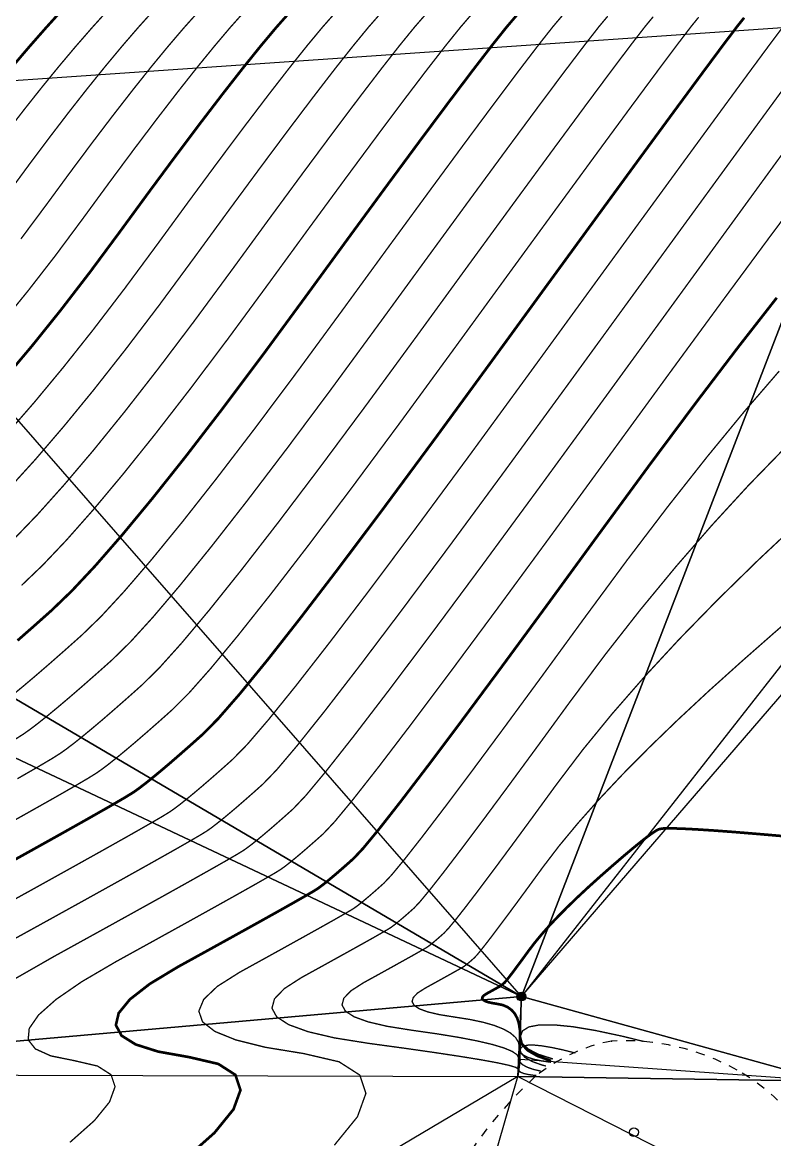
# Model space of a CAD drawing. Extents: x 1060 to 1934, y 610 to 1562.
# Drawn here: x 1234.7 to 1276.8, y 727.5 to 790.2 of the extents above; entities that cross this region are included whole.
import ezdxf

# ---------------------------------------------------------------- set-up
doc = ezdxf.new("R2010")
doc.units = 0
doc.header["$LTSCALE"] = 0.5
doc.header["$PDSIZE"] = 0.2
doc.linetypes.add('X6', pattern=[2, 1, -1])
doc.layers.get('0').update_dxf_attribs({"linetype": 'CONTINUOUS'})
for name, color, linetype in [('COMPONENT', 4, 'CONTINUOUS'), ('DGX', 2, 'CONTINUOUS'), ('DLSS', 4, 'CONTINUOUS'), ('SJW', 1, 'CONTINUOUS'), ('ZBTZ', 3, 'CONTINUOUS'), ('ZDH', 1, 'CONTINUOUS')]:
    doc.layers.add(name, color=color, linetype=linetype)

# ---------------------------------------------------------------- blocks, each defined once
blk = doc.blocks.new('*U25')
at = {"linetype": 'Continuous'}
for points in [[(-0.5, 0.06), (-0.49, -0.11), (-0.49, 0.11)], [(-0.5, 0), (-0.5, -0.06), (-0.5, 0.06)], [(-0.49, -0.11), (-0.5, 0.06), (-0.5, -0.06)], [(-0.49, 0.11), (-0.47, -0.17), (-0.47, 0.17)], [(-0.47, -0.17), (-0.49, 0.11), (-0.49, -0.11)], [(-0.47, 0.17), (-0.45, -0.22), (-0.45, 0.22)], [(-0.45, -0.22), (-0.47, 0.17), (-0.47, -0.17)], [(-0.45, 0.22), (-0.42, -0.27), (-0.42, 0.27)], [(-0.42, -0.27), (-0.45, 0.22), (-0.45, -0.22)], [(-0.42, 0.27), (-0.39, -0.31), (-0.39, 0.31)], [(-0.39, -0.31), (-0.42, 0.27), (-0.42, -0.27)], [(-0.39, 0.31), (-0.35, -0.35), (-0.35, 0.35)], [(-0.35, -0.35), (-0.39, 0.31), (-0.39, -0.31)], [(-0.35, 0.35), (-0.31, -0.39), (-0.31, 0.39)], [(-0.31, -0.39), (-0.35, 0.35), (-0.35, -0.35)], [(-0.31, 0.39), (-0.27, -0.42), (-0.27, 0.42)], [(-0.27, -0.42), (-0.31, 0.39), (-0.31, -0.39)], [(-0.27, 0.42), (-0.22, -0.45), (-0.22, 0.45)], [(-0.22, -0.45), (-0.27, 0.42), (-0.27, -0.42)], [(-0.22, 0.45), (-0.17, -0.47), (-0.17, 0.47)], [(-0.17, -0.47), (-0.22, 0.45), (-0.22, -0.45)], [(-0.17, 0.47), (-0.11, -0.49), (-0.11, 0.49)], [(-0.11, -0.49), (-0.17, 0.47), (-0.17, -0.47)], [(-0.11, 0.49), (-0.06, -0.5), (-0.06, 0.5)], [(-0.06, -0.5), (-0.11, 0.49), (-0.11, -0.49)], [(0, -0.5), (-0.06, 0.5), (-0.06, -0.5)], [(-0.06, 0.5), (0, -0.5), (0, 0.5)], [(0.06, -0.5), (0, 0.5), (0, -0.5)], [(0, 0.5), (0.06, -0.5), (0.06, 0.5)], [(0.11, -0.49), (0.06, 0.5), (0.06, -0.5)], [(0.06, 0.5), (0.11, -0.49), (0.11, 0.49)], [(0.17, -0.47), (0.11, 0.49), (0.11, -0.49)], [(0.11, 0.49), (0.17, -0.47), (0.17, 0.47)], [(0.22, -0.45), (0.17, 0.47), (0.17, -0.47)], [(0.17, 0.47), (0.22, -0.45), (0.22, 0.45)], [(0.27, -0.42), (0.22, 0.45), (0.22, -0.45)], [(0.22, 0.45), (0.27, -0.42), (0.27, 0.42)], [(0.31, -0.39), (0.27, 0.42), (0.27, -0.42)], [(0.27, 0.42), (0.31, -0.39), (0.31, 0.39)], [(0.35, -0.35), (0.31, 0.39), (0.31, -0.39)], [(0.31, 0.39), (0.35, -0.35), (0.35, 0.35)], [(0.39, -0.31), (0.35, 0.35), (0.35, -0.35)], [(0.35, 0.35), (0.39, -0.31), (0.39, 0.31)], [(0.42, -0.27), (0.39, 0.31), (0.39, -0.31)], [(0.39, 0.31), (0.42, -0.27), (0.42, 0.27)], [(0.45, -0.22), (0.42, 0.27), (0.42, -0.27)], [(0.42, 0.27), (0.45, -0.22), (0.45, 0.22)], [(0.47, -0.17), (0.45, 0.22), (0.45, -0.22)], [(0.45, 0.22), (0.47, -0.17), (0.47, 0.17)], [(0.49, -0.11), (0.47, 0.17), (0.47, -0.17)], [(0.47, 0.17), (0.49, -0.11), (0.49, 0.11)], [(0.5, -0.06), (0.49, 0.11), (0.49, -0.11)], [(0.49, 0.11), (0.5, -0.06), (0.5, 0.06)], [(0.5, 0), (0.5, 0.06), (0.5, -0.06)]]:
    blk.add_solid(points, dxfattribs=at)
blk = doc.blocks.new('gcbj0106')
blk.add_circle((0, 0), 0.5)
at = {"linetype": 'Continuous'}
blk.add_blockref('*U25', (0, 0), dxfattribs=at)
blk = doc.blocks.new('gc170')
at = {"linetype": 'Continuous'}
blk.add_circle((0, 0), 0.5, dxfattribs=at)

msp = doc.modelspace()

# ---------------------------------------------------------------- linework, layer by layer
at = {"layer": 'DGX', "color": 3, "linetype": 'Continuous', "const_width": 0.15, "flags": 128}
for points, elevation in [([(1275.136, 790.445), (1274.766, 789.982), (1273.997, 788.966), (1272.831, 787.396), (1271.265, 785.272), (1269.301, 782.594), (1266.939, 779.363), (1264.178, 775.577), (1261.019, 771.238), (1257.826, 766.87), (1254.965, 763.001), (1252.436, 759.63), (1250.239, 756.757), (1248.373, 754.381), (1246.838, 752.504), (1245.636, 751.125), (1244.765, 750.244), (1244.087, 749.64), (1243.465, 749.093), (1242.898, 748.602), (1242.386, 748.169), (1241.929, 747.792), (1241.528, 747.471), (1241.182, 747.208), (1240.891, 747.001), (1240.436, 746.72), (1239.599, 746.232), (1238.38, 745.537), (1236.778, 744.636), (1234.794, 743.529), (1232.428, 742.215)], 15), ([(1249.632, 790.733), (1248.894, 789.901), (1248.028, 788.868), (1247.034, 787.634), (1245.911, 786.199), (1244.659, 784.563), (1243.278, 782.726), (1241.769, 780.688), (1240.132, 778.45), (1238.45, 776.179), (1236.81, 774.048), (1235.211, 772.055), (1233.653, 770.201)], 20), ([(1236.88, 790.877), (1235.959, 789.86), (1235.044, 788.819), (1234.135, 787.753)], 22.5), ([(1262.384, 790.589), (1261.83, 789.942), (1261.013, 788.917), (1259.932, 787.515), (1258.588, 785.736), (1256.98, 783.579), (1255.109, 781.044), (1252.974, 778.133), (1250.575, 774.844), (1248.138, 771.525), (1245.888, 768.525), (1243.824, 765.842), (1241.946, 763.479), (1240.254, 761.433), (1238.75, 759.706), (1237.431, 758.297), (1236.299, 757.206), (1235.301, 756.316), (1234.384, 755.51)], 17.5), ([(1276.967, 774.738), (1274.843, 772.019), (1272.456, 768.881), (1269.806, 765.325), (1266.893, 761.35), (1264.016, 757.406), (1261.472, 753.944), (1259.264, 750.964), (1257.389, 748.464), (1255.848, 746.446), (1254.642, 744.91), (1253.769, 743.855), (1253.231, 743.281), (1252.874, 742.963), (1252.546, 742.675), (1252.248, 742.417), (1251.978, 742.189), (1251.738, 741.99), (1251.527, 741.822), (1251.344, 741.683), (1251.191, 741.574), (1250.947, 741.424), (1250.494, 741.16), (1249.831, 740.783), (1248.959, 740.292), (1247.877, 739.688), (1246.585, 738.971), (1245.084, 738.141), (1243.373, 737.198), (1241.794, 736.243), (1240.689, 735.381), (1240.058, 734.611), (1239.9, 733.933), (1240.217, 733.347), (1241.007, 732.852), (1242.271, 732.45), (1244.009, 732.14), (1245.645, 731.759), (1246.605, 731.143), (1246.889, 730.293), (1246.496, 729.21), (1245.427, 727.892), (1243.681, 726.34)], 12.5), ([(1277.485, 744.523), (1275.933, 744.657), (1274.571, 744.768), (1273.398, 744.855), (1272.416, 744.918), (1271.623, 744.958), (1271.021, 744.974), (1270.608, 744.966), (1270.386, 744.935), (1270.222, 744.857), (1269.988, 744.706), (1269.683, 744.483), (1269.306, 744.189), (1268.858, 743.823), (1268.339, 743.385), (1267.749, 742.876), (1267.087, 742.294), (1266.415, 741.689), (1265.791, 741.108), (1265.216, 740.552), (1264.69, 740.02), (1264.212, 739.513), (1263.784, 739.031), (1263.404, 738.572), (1263.073, 738.139), (1262.783, 737.741), (1262.527, 737.393), (1262.304, 737.093), (1262.116, 736.841), (1261.96, 736.638), (1261.839, 736.483), (1261.751, 736.377), (1261.697, 736.319), (1261.661, 736.287), (1261.628, 736.258), (1261.598, 736.232), (1261.571, 736.209), (1261.546, 736.189), (1261.525, 736.172), (1261.507, 736.158), (1261.491, 736.147), (1261.467, 736.132), (1261.421, 736.105), (1261.354, 736.067), (1261.267, 736.018), (1261.158, 735.957), (1261.027, 735.885), (1260.876, 735.801), (1260.704, 735.706), (1260.553, 735.609), (1260.467, 735.519), (1260.444, 735.436), (1260.486, 735.36), (1260.592, 735.291), (1260.762, 735.229), (1260.996, 735.174), (1261.295, 735.126), (1261.604, 735.059), (1261.87, 734.944), (1262.094, 734.783), (1262.274, 734.576), (1262.411, 734.321), (1262.505, 734.02), (1262.557, 733.673), (1262.565, 733.278), (1262.665, 732.88), (1262.992, 732.523), (1263.545, 732.205), (1264.308, 731.933)], 10)]:
    msp.add_lwpolyline(points, dxfattribs=dict(at, elevation=elevation))
at = {"layer": 'DGX', "linetype": 'Continuous', "const_width": 0.075, "flags": 128}
for points, elevation in [([(1272.585, 790.474), (1272.179, 789.974), (1271.401, 788.956), (1270.251, 787.42), (1268.73, 785.365), (1266.837, 782.791), (1264.573, 779.699), (1261.937, 776.088), (1258.93, 771.959), (1255.889, 767.801), (1253.15, 764.106), (1250.714, 760.872), (1248.58, 758.101), (1246.749, 755.792), (1245.221, 753.944), (1243.995, 752.559), (1243.072, 751.636), (1242.33, 750.975), (1241.649, 750.376), (1241.028, 749.839), (1240.468, 749.365), (1239.968, 748.952), (1239.528, 748.601), (1239.149, 748.313), (1238.831, 748.087), (1238.366, 747.797), (1237.549, 747.317), (1236.38, 746.648), (1234.858, 745.79), (1232.985, 744.741)], 15.5), ([(1247.082, 790.762), (1246.307, 789.893), (1245.432, 788.858), (1244.454, 787.658), (1243.375, 786.292), (1242.195, 784.76), (1240.912, 783.063), (1239.528, 781.2), (1238.043, 779.171), (1236.513, 777.11), (1234.995, 775.153), (1233.489, 773.298)], 20.5), ([(1252.182, 790.704), (1251.482, 789.909), (1250.625, 788.878), (1249.613, 787.61), (1248.446, 786.106), (1247.123, 784.366), (1245.644, 782.39), (1244.01, 780.177), (1242.22, 777.728), (1240.388, 775.249), (1238.626, 772.943), (1236.934, 770.812), (1235.312, 768.856), (1233.76, 767.074)], 19.5), ([(1239.43, 790.848), (1238.546, 789.868), (1237.641, 788.829), (1236.715, 787.729), (1235.769, 786.57), (1234.802, 785.351), (1233.814, 784.072)], 22), ([(1241.981, 790.819), (1241.133, 789.876), (1240.238, 788.838), (1239.295, 787.705), (1238.304, 786.477), (1237.266, 785.154), (1236.18, 783.735), (1235.047, 782.222), (1233.865, 780.613)], 21.5), ([(1254.733, 790.675), (1254.069, 789.917), (1253.222, 788.887), (1252.193, 787.586), (1250.982, 786.014), (1249.587, 784.169), (1248.01, 782.053), (1246.251, 779.666), (1244.309, 777.007), (1242.326, 774.318), (1240.441, 771.839), (1238.656, 769.57), (1236.97, 767.512), (1235.384, 765.664), (1233.896, 764.027)], 19), ([(1264.934, 790.56), (1264.417, 789.95), (1263.61, 788.927), (1262.512, 787.491), (1261.123, 785.643), (1259.444, 783.382), (1257.475, 780.708), (1255.215, 777.622), (1252.664, 774.122), (1250.076, 770.594), (1247.703, 767.42), (1245.546, 764.6), (1243.604, 762.134), (1241.878, 760.023), (1240.367, 758.265), (1239.072, 756.862), (1237.992, 755.814), (1237.058, 754.981), (1236.2, 754.227), (1235.418, 753.55), (1234.712, 752.953), (1234.083, 752.433)], 17), ([(1257.283, 790.646), (1256.656, 789.925), (1255.819, 788.897), (1254.773, 787.563), (1253.517, 785.921), (1252.052, 783.972), (1250.377, 781.717), (1248.492, 779.155), (1246.398, 776.286), (1244.263, 773.387), (1242.257, 770.734), (1240.379, 768.327), (1238.629, 766.167), (1237.007, 764.254), (1235.514, 762.586), (1234.149, 761.166)], 18.5), ([(1267.485, 790.531), (1267.004, 789.958), (1266.207, 788.937), (1265.092, 787.467), (1263.659, 785.55), (1261.909, 783.185), (1259.841, 780.372), (1257.456, 777.11), (1254.753, 773.401), (1252.014, 769.663), (1249.519, 766.315), (1247.269, 763.357), (1245.263, 760.79), (1243.502, 758.612), (1241.985, 756.825), (1240.713, 755.428), (1239.685, 754.421), (1238.815, 753.646), (1238.016, 752.943), (1237.288, 752.313), (1236.631, 751.757), (1236.044, 751.273), (1235.529, 750.861), (1235.084, 750.523), (1234.71, 750.258), (1234.226, 749.951)], 16.5), ([(1270.035, 790.502), (1269.592, 789.966), (1268.804, 788.946), (1267.671, 787.444), (1266.194, 785.457), (1264.373, 782.988), (1262.207, 780.035), (1259.696, 776.599), (1256.842, 772.68), (1253.951, 768.732), (1251.334, 765.21), (1248.991, 762.115), (1246.921, 759.445), (1245.125, 757.202), (1243.603, 755.385), (1242.354, 753.994), (1241.378, 753.029), (1240.573, 752.31), (1239.833, 751.66), (1239.158, 751.076), (1238.549, 750.561), (1238.006, 750.112), (1237.529, 749.731), (1237.117, 749.418), (1236.77, 749.172), (1236.296, 748.874), (1235.499, 748.403), (1234.38, 747.759)], 16), ([(1244.531, 790.79), (1243.72, 789.884), (1242.835, 788.848), (1241.874, 787.682), (1240.84, 786.384), (1239.73, 784.957), (1238.546, 783.399), (1237.288, 781.711), (1235.954, 779.892), (1234.575, 778.041)], 21), ([(1259.833, 790.618), (1259.243, 789.933), (1258.416, 788.907), (1257.353, 787.539), (1256.052, 785.828), (1254.516, 783.776), (1252.743, 781.381), (1250.733, 778.644), (1248.487, 775.565), (1246.201, 772.456), (1244.072, 769.629), (1242.101, 767.085), (1240.287, 764.823), (1238.631, 762.843), (1237.132, 761.146), (1235.79, 759.731), (1234.606, 758.599)], 18), ([(1277.353, 789.991), (1276.594, 788.976), (1275.41, 787.372), (1273.801, 785.179), (1271.766, 782.397), (1269.305, 779.026), (1266.419, 775.066), (1263.108, 770.516), (1259.764, 765.939), (1256.781, 761.896), (1254.159, 758.387), (1251.897, 755.412), (1249.996, 752.971), (1248.456, 751.064), (1247.277, 749.69), (1246.458, 748.851), (1245.845, 748.304), (1245.281, 747.809), (1244.768, 747.365), (1244.305, 746.973), (1243.891, 746.631), (1243.528, 746.342), (1243.214, 746.103), (1242.951, 745.916), (1242.532, 745.657), (1241.753, 745.203), (1240.613, 744.555), (1239.113, 743.712), (1237.252, 742.674), (1235.031, 741.441), (1232.45, 740.013)], 14.5), ([(1277.99, 787.348), (1276.336, 785.087), (1274.23, 782.2), (1271.671, 778.69), (1268.66, 774.555), (1265.197, 769.795), (1261.702, 765.009), (1258.597, 760.792), (1255.881, 757.145), (1253.556, 754.068), (1251.62, 751.561), (1250.074, 749.623), (1248.918, 748.256), (1248.151, 747.459), (1247.602, 746.969), (1247.098, 746.526), (1246.638, 746.128), (1246.223, 745.777), (1245.853, 745.471), (1245.527, 745.212), (1245.247, 744.998), (1245.011, 744.83), (1244.636, 744.599), (1243.938, 744.192), (1242.918, 743.612), (1241.575, 742.857), (1239.909, 741.927), (1237.92, 740.823), (1235.609, 739.545), (1232.974, 738.093)], 14), ([(1278.872, 784.994), (1276.694, 782.004), (1274.037, 778.353), (1270.901, 774.044), (1267.285, 769.074), (1263.639, 764.078), (1260.412, 759.687), (1257.604, 755.902), (1255.214, 752.723), (1253.243, 750.15), (1251.692, 748.183), (1250.559, 746.822), (1249.844, 746.066), (1249.359, 745.634), (1248.914, 745.242), (1248.508, 744.891), (1248.141, 744.581), (1247.815, 744.311), (1247.527, 744.082), (1247.279, 743.893), (1247.071, 743.745), (1246.74, 743.54), (1246.124, 743.181), (1245.222, 742.669), (1244.036, 742.002), (1242.565, 741.181), (1240.808, 740.206), (1238.767, 739.077), (1236.441, 737.794), (1234.198, 736.51)], 13.5), ([(1278.786, 781.117), (1276.611, 778.203), (1274.031, 774.71), (1271.046, 770.64), (1267.657, 765.992), (1264.262, 761.339), (1261.262, 757.255), (1258.655, 753.738), (1256.443, 750.789), (1254.626, 748.408), (1253.202, 746.595), (1252.173, 745.35), (1251.538, 744.674), (1251.117, 744.299), (1250.73, 743.959), (1250.378, 743.654), (1250.06, 743.385), (1249.776, 743.151), (1249.527, 742.952), (1249.312, 742.788), (1249.131, 742.66), (1248.844, 742.482), (1248.309, 742.171), (1247.527, 741.726), (1246.498, 741.147), (1245.221, 740.435), (1243.697, 739.589), (1241.925, 738.609), (1239.907, 737.496), (1237.996, 736.376), (1236.548, 735.379), (1235.562, 734.502), (1235.04, 733.747), (1234.98, 733.113), (1235.384, 732.601), (1236.25, 732.21), (1237.579, 731.94), (1238.872, 731.639), (1239.631, 731.153), (1239.855, 730.481), (1239.544, 729.625), (1238.7, 728.584), (1237.32, 727.357)], 13), ([(1277.102, 770.622), (1275.149, 768.358), (1273.075, 765.835), (1270.88, 763.052), (1268.565, 760.01), (1266.129, 756.708), (1263.769, 753.473), (1261.683, 750.634), (1259.872, 748.189), (1258.334, 746.14), (1257.071, 744.485), (1256.081, 743.224), (1255.366, 742.359), (1254.924, 741.889), (1254.631, 741.628), (1254.363, 741.392), (1254.118, 741.18), (1253.897, 740.993), (1253.7, 740.83), (1253.526, 740.692), (1253.377, 740.578), (1253.251, 740.489), (1253.051, 740.365), (1252.68, 740.149), (1252.136, 739.839), (1251.421, 739.437), (1250.533, 738.942), (1249.474, 738.354), (1248.242, 737.673), (1246.839, 736.899), (1245.592, 736.11), (1244.83, 735.384), (1244.553, 734.72), (1244.761, 734.119), (1245.453, 733.58), (1246.63, 733.104), (1248.292, 732.69), (1250.438, 732.339), (1252.418, 731.878), (1253.58, 731.133), (1253.923, 730.106), (1253.448, 728.794), (1252.154, 727.2)], 12), ([(1277.44, 766.334), (1275.375, 764.207), (1273.33, 761.979), (1271.307, 759.651), (1269.305, 757.223), (1267.324, 754.695), (1265.365, 752.066), (1263.523, 749.54), (1261.894, 747.324), (1260.48, 745.415), (1259.279, 743.815), (1258.293, 742.523), (1257.52, 741.539), (1256.962, 740.864), (1256.617, 740.496), (1256.389, 740.293), (1256.179, 740.108), (1255.988, 739.943), (1255.815, 739.797), (1255.661, 739.67), (1255.526, 739.562), (1255.409, 739.473), (1255.311, 739.403), (1255.155, 739.307), (1254.865, 739.138), (1254.441, 738.896), (1253.882, 738.582), (1253.189, 738.196), (1252.362, 737.737), (1251.401, 737.205), (1250.305, 736.601), (1249.347, 735.983), (1248.796, 735.41), (1248.654, 734.882), (1248.92, 734.398), (1249.593, 733.96), (1250.675, 733.567), (1252.165, 733.218), (1254.063, 732.914), (1256.033, 732.646), (1257.741, 732.402), (1259.185, 732.184), (1260.367, 731.992), (1261.285, 731.824), (1261.94, 731.682), (1262.332, 731.565), (1262.461, 731.474), (1262.48, 731.399), (1262.542, 731.331), (1262.646, 731.271), (1262.793, 731.219), (1262.983, 731.174), (1263.216, 731.137), (1263.481, 731.108)], 11.5), ([(1278.407, 762.35), (1275.946, 760.041), (1273.647, 757.791), (1271.512, 755.6), (1269.54, 753.468), (1267.73, 751.394), (1266.084, 749.379), (1264.601, 747.423), (1263.276, 745.607), (1262.105, 744.013), (1261.088, 742.641), (1260.225, 741.49), (1259.515, 740.561), (1258.96, 739.854), (1258.558, 739.368), (1258.31, 739.104), (1258.146, 738.957), (1257.995, 738.825), (1257.858, 738.706), (1257.734, 738.601), (1257.623, 738.509), (1257.526, 738.432), (1257.442, 738.368), (1257.371, 738.318), (1257.259, 738.248), (1257.05, 738.127), (1256.745, 737.953), (1256.344, 737.727), (1255.845, 737.45), (1255.251, 737.119), (1254.559, 736.737), (1253.772, 736.303), (1253.082, 735.858), (1252.686, 735.446), (1252.584, 735.066), (1252.775, 734.719), (1253.259, 734.404), (1254.037, 734.121), (1255.109, 733.87), (1256.474, 733.652), (1257.89, 733.45), (1259.117, 733.25), (1260.155, 733.051), (1261.002, 732.853), (1261.66, 732.657), (1262.128, 732.461), (1262.407, 732.268), (1262.496, 732.075), (1262.542, 731.893), (1262.692, 731.728), (1262.946, 731.582), (1263.304, 731.455), (1263.728, 731.355)], 11), ([(1278.507, 757.396), (1276.862, 755.977), (1275.02, 754.357), (1273.146, 752.671), (1271.409, 751.053), (1269.807, 749.504), (1268.341, 748.023), (1267.011, 746.61), (1265.817, 745.265), (1264.759, 743.989), (1263.837, 742.781), (1263.03, 741.674), (1262.316, 740.703), (1261.696, 739.867), (1261.17, 739.165), (1260.738, 738.599), (1260.399, 738.168), (1260.155, 737.872), (1260.004, 737.711), (1259.904, 737.622), (1259.812, 737.541), (1259.728, 737.469), (1259.652, 737.405), (1259.585, 737.349), (1259.525, 737.302), (1259.474, 737.263), (1259.431, 737.232), (1259.363, 737.19), (1259.236, 737.116), (1259.05, 737.01), (1258.805, 736.873), (1258.501, 736.703), (1258.139, 736.502), (1257.718, 736.269), (1257.238, 736.004), (1256.818, 735.734), (1256.576, 735.482), (1256.514, 735.251), (1256.63, 735.039), (1256.926, 734.847), (1257.4, 734.675), (1258.053, 734.522), (1258.884, 734.389), (1259.747, 734.254), (1260.494, 734.097), (1261.124, 733.917), (1261.638, 733.714), (1262.036, 733.489), (1262.317, 733.241), (1262.482, 732.97), (1262.53, 732.677), (1262.604, 732.386), (1262.842, 732.125), (1263.245, 731.894), (1263.814, 731.691), (1264.017, 731.643)], 10.5), ([(1269.515, 733.015), (1268.313, 733.311), (1266.803, 733.633), (1265.523, 733.846), (1264.473, 733.95), (1263.655, 733.947), (1263.066, 733.835), (1262.708, 733.615), (1262.581, 733.287), (1262.687, 732.922), (1263.027, 732.592), (1263.603, 732.297), (1264.413, 732.038)], 9.5), ([(1265.671, 732.372), (1264.95, 732.551), (1264.323, 732.684), (1263.793, 732.772), (1263.358, 732.815), (1263.018, 732.814), (1262.775, 732.768), (1262.626, 732.676), (1262.573, 732.54), (1262.617, 732.389), (1262.758, 732.252), (1262.997, 732.13), (1263.333, 732.023), (1263.766, 731.93), (1264.297, 731.851)], 9)]:
    msp.add_lwpolyline(points, dxfattribs=dict(at, elevation=elevation))
at = {"layer": 'DGX', "linetype": 'Continuous', "const_width": 0.075, "elevation": 9, "flags": 128}
msp.add_lwpolyline([(1265.671, 732.372), (1265.671, 732.372)], close=True, dxfattribs=at)
at = {"layer": 'DLSS', "linetype": 'X6'}
msp.add_lwpolyline([(1257.103, 721.731, -0.116518), (1263.419, 731.047, -0.124473), (1267.701, 733.043, -0.142173), (1274.74, 731.409, -0.153062), (1279.361, 726.513, -0.000667)], format="xyb", dxfattribs=at)
at = {"layer": 'SJW', "linetype": 'Continuous'}
for points in [[(1283.802, 790.347, 13.301), (1222.656, 796.78, 26.314), (1218.672, 785.859, 25.137)], [(1283.802, 790.347, 13.301), (1262.645, 735.539, 9.72), (1218.672, 785.859, 25.137)], [(1283.802, 790.347, 13.301), (1292.315, 773.393, 10.869), (1262.645, 735.539, 9.72)], [(1262.645, 735.539, 9.72), (1218.672, 785.859, 25.137), (1208.118, 767.611, 23.628)], [(1292.315, 773.393, 10.869), (1262.645, 735.539, 9.72), (1292.702, 770.394, 10.74)], [(1262.645, 735.539, 9.72), (1292.702, 770.394, 10.74), (1279.784, 730.782, 9.632)], [(1262.645, 735.539, 9.72), (1208.118, 767.611, 23.628), (1206.471, 762.012, 22.724)], [(1262.645, 735.539, 9.72), (1206.471, 762.012, 22.724), (1213.364, 731.189, 14.883)], [(1262.645, 735.539, 9.72), (1213.364, 731.189, 14.883), (1262.437, 731.054, 11.849)], [(1262.645, 735.539, 9.72), (1262.437, 731.054, 11.849), (1262.568, 732.012, 8.646)], [(1262.645, 735.539, 9.72), (1279.784, 730.782, 9.632), (1262.568, 732.012, 8.646)], [(1279.784, 730.782, 9.632), (1262.568, 732.012, 8.646), (1262.437, 731.054, 11.849)], [(1213.364, 731.189, 14.883), (1262.437, 731.054, 11.849), (1226.965, 710.012, 11.95)], [(1262.437, 731.054, 11.849), (1226.965, 710.012, 11.95), (1255.499, 706.955, 8.798)], [(1262.437, 731.054, 11.849), (1283.54, 720.314, 8.785), (1255.499, 706.955, 8.798)], [(1279.784, 730.782, 9.632), (1262.437, 731.054, 11.849), (1283.54, 720.314, 8.785)]]:
    msp.add_polyline3d(points, close=True, dxfattribs=at)
at = {"layer": 'ZDH', "linetype": 'Continuous'}
for p in [(1262.645, 735.539, 9.72), (1262.645, 735.539, 9.72), (1267.701, 733.043, 8.45), (1267.701, 733.043, 8.45), (1262.568, 732.012, 8.646), (1262.568, 732.012, 8.646), (1262.437, 731.054, 11.849), (1262.437, 731.054, 11.849)]:
    msp.add_point(p, dxfattribs=at)

# ---------------------------------------------------------------- block references
at = {"layer": 'COMPONENT', "linetype": 'Continuous', "xscale": 0.5, "yscale": 0.5}
msp.add_blockref('gcbj0106', (1262.645, 735.539, 9.72), dxfattribs=at)
at = {"layer": 'ZBTZ', "linetype": 'Continuous', "xscale": 0.5, "yscale": 0.5, "rotation": 18.58004110549164}
msp.add_blockref('gc170', (1268.954, 727.928), dxfattribs=at)

doc.saveas('drawing.dxf')
